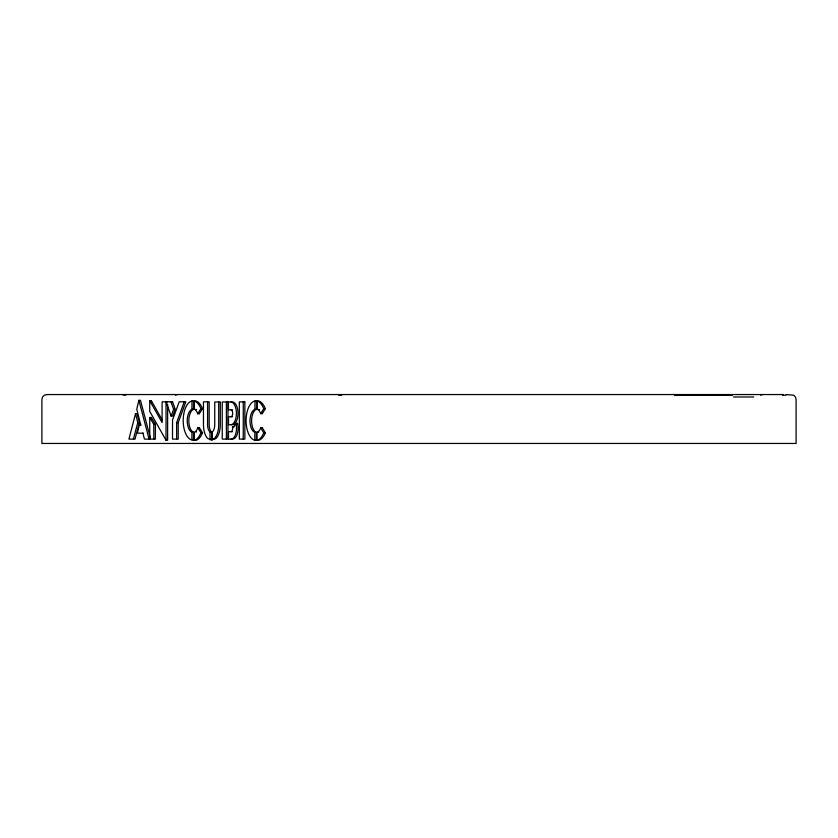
<?xml version="1.0" encoding="UTF-8"?>
<svg xmlns="http://www.w3.org/2000/svg" width="838" height="838" viewBox="0 0 838 838"><rect width="100%" height="100%" fill="white"/><g stroke="black" fill="none" stroke-linecap="round" stroke-linejoin="round"><path stroke-width="1.26" d="M150.337 437.855L140.48 400.323L138.888 400.323L136.772 409.122L140.763 425.107M135.526 413.595L128.937 439.102L135.012 439.102L139.37 422.603L137.107 413.595L135.526 413.595L137.788 422.603L133.42 439.102M176.609 439.102L176.609 422.687L184.245 401.811M178.201 422.687L185.837 401.811L179.196 401.811L172.513 420.079L172.513 439.102L178.201 439.102L178.201 422.687L176.609 422.687M171.109 416.098L173.613 409.373L170.973 401.821L172.565 401.821L175.205 409.373L172.701 416.098L171.109 416.098L166.039 401.811L172.565 401.821M260.712 413.658L263.74 408.714L265.332 408.714L262.294 413.658L260.712 413.658A10.36 5.175 -90 0 0 257.235 409.332L257.235 400.962L258.816 400.962A20.709 10.349 -90 0 1 265.332 408.714M197.674 413.742L200.921 408.651L202.503 408.651L199.266 413.742L197.674 413.742A9.239 4.619 -90 0 0 194.207 409.353L194.207 400.962L195.799 400.962A20.814 10.412 -90 0 1 202.503 408.651M175.488 395.138L177.289 394.551M760.674 395.138L762.475 394.551M212.192 439.782L215.848 438.599A15.042 7.521 -90 0 0 220.289 424.876L220.289 401.978L214.748 401.978L214.748 424.876A7.552 3.771 90 0 1 212.192 432.02L212.192 439.782L214.256 438.599A15.042 7.521 -90 0 0 218.708 424.876L218.708 401.978M46.844 394.551L44.341 395.211L42.56 396.992L41.9 399.443L41.9 443.449L796.1 443.449L796.1 399.443L795.44 396.992L793.659 395.211L786.128 394.551M126.758 394.551L124.275 395.211L122.463 394.551M46.792 394.551L783.488 394.551M338.762 395.211L341.799 395.211M674.506 395.211L732.391 395.211M782.462 395.211L785.929 395.211M733.46 396.992L753.75 396.992M167.621 404.377L167.621 440.285L166.039 440.285L149.74 411.416L149.74 400.679L151.332 400.679L162.457 420.404M191.954 400.962L193.536 400.962L193.536 409.353A11.659 5.835 -90 0 0 188.812 420.791A11.659 5.835 -90 0 0 193.536 432.24L193.536 440.17L189.797 439.185L187.806 437.258A19.724 9.867 90 0 1 183.449 416.172A19.724 9.867 90 0 1 191.954 400.962L191.954 409.353A11.659 5.835 90 0 0 187.22 420.791A11.659 5.835 90 0 0 191.944 432.24L191.944 440.17M254.962 400.962L256.554 400.962L256.554 409.332A11.69 5.845 90 0 0 251.578 420.697A11.69 5.845 90 0 0 256.365 432.377L256.365 440.254L254.783 440.254A19.766 9.888 90 0 1 246.079 420.446A19.766 9.888 90 0 1 254.962 400.962L254.962 409.332A11.69 5.845 90 0 0 249.996 420.697A11.69 5.845 90 0 0 254.783 432.377L254.783 440.254M167.621 401.811L162.101 401.811L162.101 422.593L149.74 400.679M173.613 409.373L175.205 409.373M191.954 409.353L193.536 409.353M254.962 409.332L256.554 409.332M232.514 409.803L228.439 409.803L228.439 401.978L232.681 401.978A11.386 5.698 -90 0 1 238.023 413.501A11.386 5.698 -90 0 1 232.514 424.719L228.502 424.719L228.502 416.748L232.514 416.748M149.74 439.102L149.74 417.471L151.332 417.471L155.397 424.384L155.397 439.102L144.45 439.102L142.879 433.162M137.788 422.603L139.37 422.603M230.932 431.685A3.436 1.718 -90 0 0 232.514 426.898A9.888 4.944 90 0 0 235.96 423.389L237.552 423.389A10.884 5.437 90 0 1 232.681 439.102L228.502 439.102L228.502 431.685L232.514 431.685M149.74 417.471L153.804 424.384L155.397 424.384M140.92 425.107L139.328 425.107L137.327 433.162L143.361 433.162M232.514 426.898L234.095 426.898M197.747 427.768L199.329 427.768L202.503 432.775A19.735 9.867 -90 0 1 198.397 438.997L197.789 439.447A19.735 9.867 90 0 1 195.883 440.296L194.29 440.296L194.29 432.219A10.203 5.101 -90 0 0 197.747 427.768L200.921 432.775L202.503 432.775M260.712 427.757L262.304 427.757L265.332 432.827A19.997 10.004 90 0 1 261.184 438.976L260.576 439.416A19.997 10.004 90 0 1 258.659 440.254L257.077 440.254L257.077 432.303A10.245 5.122 90 0 0 260.712 427.757L263.74 432.827L265.332 432.827M207.583 401.831L207.583 424.876A7.615 3.802 90 0 0 210.034 431.979L211.616 431.979L211.616 439.824L207.95 438.662A15.084 7.542 -90 0 1 203.466 424.876L203.466 401.831L209.175 401.831L209.175 424.876A7.615 3.802 -90 0 0 211.616 431.979M191.944 432.24L193.536 432.24M257.077 432.303L258.659 432.303M254.783 432.377L256.365 432.377M210.558 439.395L211.616 439.824M209.531 438.662L210.149 439.102M138.888 400.323L149.08 439.102M243.261 401.905L243.261 439.102M226.386 401.978L226.386 439.102M210.034 431.979L210.034 439.824M166.039 401.811L166.039 440.285M153.804 424.384L153.804 439.102M151.332 400.679L151.332 403.068M151.332 417.471L151.332 420.016M195.799 409.353A9.239 4.619 90 0 1 196.49 409.604M199.067 413.144A9.239 4.619 90 0 1 199.266 413.742M237.552 423.389A9.888 4.944 90 0 1 237.29 423.976M199.329 427.768A10.203 5.101 90 0 1 199.13 428.344M196.563 431.895A10.203 5.101 90 0 1 196.228 432.083M258.816 409.332A10.36 5.175 -90 0 1 259.508 409.635M261.854 412.558A10.36 5.175 -90 0 1 262.294 413.658M262.304 427.757A10.245 5.122 90 0 1 262.095 428.365M194.207 400.962A20.814 10.412 -90 0 1 200.921 408.651M194.29 440.296A19.735 9.867 90 0 0 196.197 439.447L196.815 438.997A19.735 9.867 -90 0 0 200.921 432.775M231.089 401.978A11.386 5.698 -90 0 1 236.431 413.501A11.386 5.698 -90 0 1 230.932 424.719M230.932 409.803A3.478 1.739 -90 0 1 232.671 413.281A3.478 1.739 -90 0 1 230.932 416.748M235.96 423.389A10.884 5.437 90 0 1 231.089 439.102M257.235 400.962A20.709 10.349 -90 0 1 263.74 408.714M263.74 432.827A19.997 10.004 90 0 1 259.602 438.976L258.984 439.416A19.997 10.004 90 0 1 257.077 440.254M244.853 401.905L239.343 401.905L239.343 439.102L244.853 439.102L244.853 401.905M227.978 401.978L222.238 401.978L222.238 439.102L227.978 439.102L227.978 401.978"/></g></svg>
